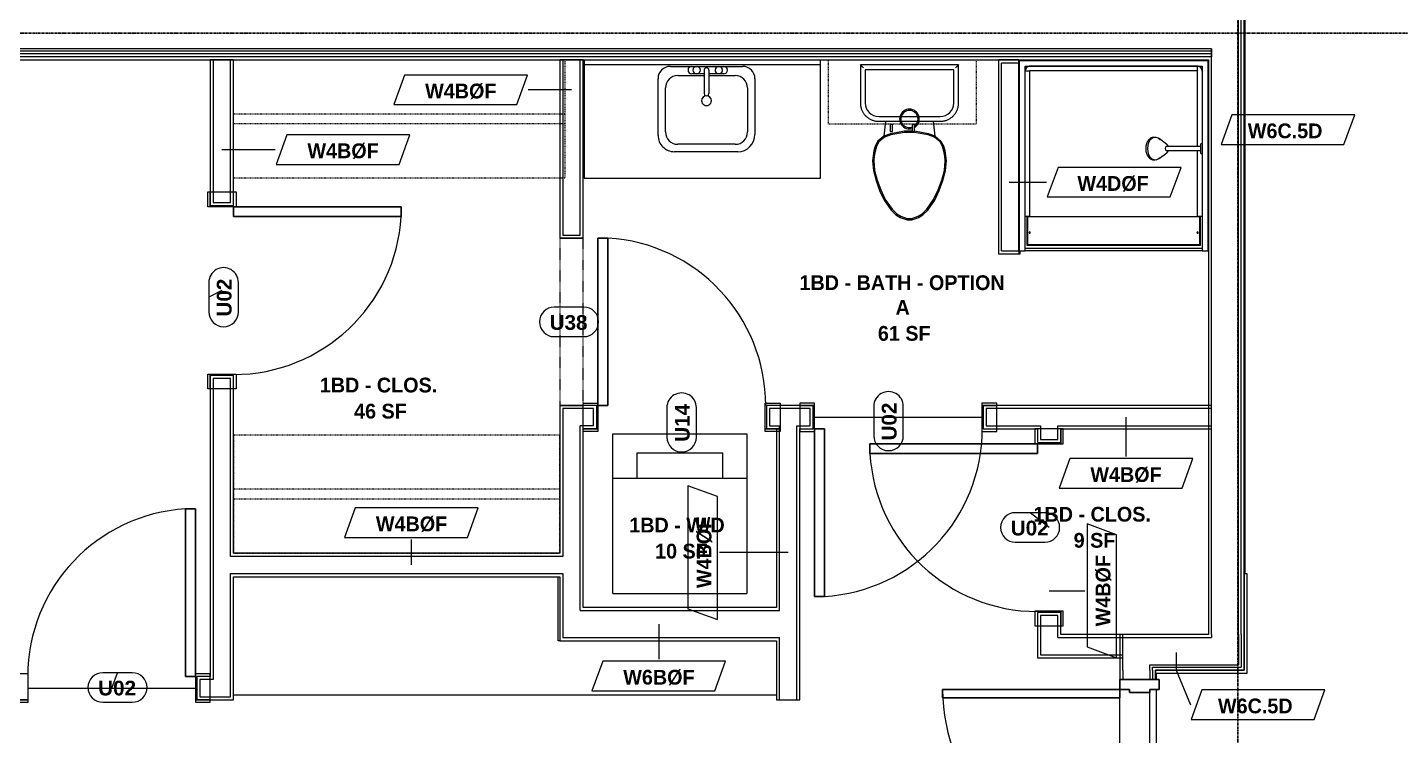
# Model space of a CAD drawing. Header units: inches. Extents: x -4058 to -1781, y 9814 to 12264.
# Drawn here: x -3727.2 to -3448.3, y 10696.6 to 10840.3 of the extents above; entities that cross this region are included whole.
import ezdxf

# ---------------------------------------------------------------- set-up
doc = ezdxf.new("R2010")
doc.units = ezdxf.units.IN
doc.header["$MEASUREMENT"] = 0
for name, pattern in [('Dash', [0.25, 0.125, -0.125]), ('Grid Line 1_2_', [0.875, 0.5, -0.125, 0.125, -0.125]), ('Overhead', [0.15625, 0.09375, -0.0625])]:
    doc.linetypes.add(name, pattern=pattern)
for name, color, linetype, lineweight in [('0-1', 7, 'Continuous', 5), ('0-3', 8, 'Continuous', 9), ('A-AREA-IDEN', 2, 'Continuous', 9), ('A-DETL-GENF-3', 92, 'Overhead', 9), ('A-DETL-MEDM', 33, 'Continuous', 30), ('A-DOOR-1', 7, 'Continuous', 9), ('A-DOOR-2', 10, 'Continuous', 30), ('A-DOOR-3', 31, 'Continuous', 9), ('A-DOOR-4', 31, 'Continuous', 30), ('A-DOOR-FRAM-2', 10, 'Continuous', 30), ('A-DOOR-IDEN', 31, 'Continuous', 9), ('A-FLOR-1', 7, 'Continuous', 9), ('A-FLOR-2', 192, 'Continuous', 9), ('A-WALL', 113, 'Continuous', 18), ('A-WALL-2', 250, 'Continuous', 18), ('A-WALL-3', 113, 'Continuous', 9), ('A-WALL-IDEN', 211, 'Continuous', 9), ('I-WALL-1', 7, 'Continuous', 9), ('P-SANR-FIXT', 6, 'Continuous', 9), ('Q-CASE', 31, 'Continuous', 9), ('Q-CASE-2', 31, 'Dash', 9), ('Q-CASE-HDLN', 31, 'Dash', 9), ('S-GRID-1', 1, 'Grid Line 1_2_', 30)]:
    doc.layers.add(name, color=color, linetype=linetype, lineweight=lineweight)
doc.styles.add('Arial_B', font='arialbd.ttf', dxfattribs={"height": 3})
doc.styles.add('Century Gothic_B', font='GOTHICB.TTF', dxfattribs={"height": 3})

# ---------------------------------------------------------------- blocks, each defined once
blk = doc.blocks.new('CTR - 1st Phase - Shell_rvt-1-UNITS PLANS - 3RD FLOOR')
at = {"layer": 'A-FLOR-1'}
for p, q in [((-3479.92, 10946.97), (-3479.92, 10729.41)), ((-3497.92, 10709.19), (-3497.92, 10707.94)), ((-3499.17, 10669.94), (-3499.17, 10705.94)), ((-3497.92, 10705.94), (-3497.92, 10669.94))]:
    blk.add_line(p, q, dxfattribs=at)
blk = doc.blocks.new('HOLLOW METAL - UNIT DOOR-2191978-UNITS PLANS - 3RD FLOOR')
at = {"layer": 'A-DOOR-1'}
blk.add_arc((18, 3.875), 36, 90, 180, dxfattribs=at)
at = {"layer": 'A-DOOR-2'}
for p, q in [((18, 39.875), (16.25, 39.875)), ((16.25, 39.875), (16.25, 3.875)), ((18, 3.875), (18, 39.875)), ((16.25, 3.875), (18, 3.875))]:
    blk.add_line(p, q, dxfattribs=at)
at = {"layer": 'A-DOOR-FRAM-2'}
for p, q in [((-18, 3.875), (-20, 3.875)), ((-20, 3.875), (-20, -4.125)), ((-18, 1.9375), (-18, 3.875)), ((18, 3.875), (18, 1.9375)), ((20, 3.875), (18, 3.875)), ((20, -4.125), (20, 3.875)), ((-17.375, 1.9375), (-18, 1.9375)), ((-17.375, -2.1875), (-17.375, 1.9375)), ((18, 1.9375), (17.375, 1.9375)), ((17.375, 1.9375), (17.375, -2.1875)), ((-18, -4.125), (-18, -2.1875)), ((-18, -2.1875), (-17.375, -2.1875)), ((17.375, -2.1875), (18, -2.1875)), ((18, -2.1875), (18, -4.125)), ((-20, -4.125), (-18, -4.125)), ((18, -4.125), (20, -4.125))]:
    blk.add_line(p, q, dxfattribs=at)
blk = doc.blocks.new('CTR - 1st Phase - Common Walls_rvt-1-UNITS PLANS - 3RD FLOOR')
at = {"layer": 'A-WALL-2'}
for p, q in [((-3481.17, 10717.06), (-3481.17, 10959.31)), ((-3480.67, 10717.06), (-3480.67, 10959.31)), ((-3487.3, 10836), (-3852.47, 10836)), ((-3487.3, 10835.5), (-3852.47, 10835.5)), ((-3486.67, 10836), (-3487.3, 10836)), ((-3486.67, 10835.5), (-3487.3, 10835.5)), ((-3486.67, 10836), (-3486.67, 10835.5)), ((-3486.67, 10835.5), (-3486.67, 10836)), ((-3486.67, 10835.5), (-3486.67, 10835)), ((-3486.67, 10835), (-3486.67, 10835.5)), ((-3487.3, 10835), (-3852.47, 10835)), ((-3487.3, 10834.38), (-3852.47, 10834.38)), ((-3486.67, 10835), (-3487.3, 10835)), ((-3486.67, 10834.38), (-3487.3, 10834.38)), ((-3486.67, 10835), (-3486.67, 10834.38)), ((-3486.67, 10834.38), (-3486.67, 10835)), ((-3486.67, 10717.06), (-3486.67, 10834.38)), ((-3504.67, 10716.44), (-3486.67, 10716.44)), ((-3504.67, 10710.94), (-3504.67, 10716.44)), ((-3486.67, 10717.06), (-3486.67, 10716.44)), ((-3481.17, 10717.06), (-3481.17, 10716.44)), ((-3481.17, 10716.44), (-3481.17, 10710.94)), ((-3480.67, 10717.06), (-3480.67, 10710.94)), ((-3504.67, 10709.81), (-3504.67, 10710.94)), ((-3504.67, 10709.81), (-3504.67, 10707.94)), ((-3499.17, 10710.94), (-3481.17, 10710.94)), ((-3499.17, 10710.44), (-3499.17, 10710.94)), ((-3499.17, 10709.81), (-3499.17, 10710.44)), ((-3499.17, 10709.81), (-3499.17, 10707.94)), ((-3498.67, 10710.44), (-3480.67, 10710.44)), ((-3498.67, 10709.81), (-3498.67, 10710.44)), ((-3498.67, 10709.81), (-3498.67, 10707.94)), ((-3480.67, 10710.94), (-3480.67, 10710.44))]:
    blk.add_line(p, q, dxfattribs=at)
at = {"layer": 'I-WALL-1'}
for p, q in [((-3480.05, 10717.06), (-3480.05, 10959.31)), ((-3852.47, 10833.75), (-3525.8, 10833.75)), ((-3487.3, 10795), (-3487.3, 10717.06)), ((-3479.42, 10729.41), (-3480.05, 10729.41)), ((-3480.05, 10729.41), (-3480.05, 10709.81)), ((-3479.42, 10709.81), (-3479.42, 10729.41)), ((-3487.3, 10717.06), (-3505.3, 10717.06)), ((-3505.3, 10717.06), (-3505.3, 10716.44)), ((-3505.3, 10716.44), (-3505.3, 10709.81)), ((-3480.05, 10710.44), (-3480.05, 10717.06)), ((-3505.3, 10709.81), (-3505.3, 10707.94)), ((-3498.05, 10709.81), (-3480.05, 10709.81)), ((-3498.05, 10707.94), (-3498.05, 10709.81)), ((-3480.05, 10709.81), (-3498.05, 10709.81)), ((-3498.05, 10709.81), (-3498.05, 10709.19)), ((-3480.05, 10709.81), (-3480.05, 10710.44)), ((-3479.42, 10709.19), (-3479.42, 10709.81)), ((-3498.05, 10709.19), (-3479.42, 10709.19))]:
    blk.add_line(p, q, dxfattribs=at)
at = {"layer": '0-3', "rotation": 89.99999999998808}
blk.add_blockref('HOLLOW METAL - UNIT DOOR-2191978-UNITS PLANS - 3RD FLOOR', (-3501.42, 10687.94), dxfattribs=at)
blk = doc.blocks.new('CTR - 1st Phase - Structure_rvt-1-UNITS PLANS - 3RD FLOOR')
at = {"layer": 'S-GRID-1'}
for p, q in [((-3481.32, 9814.03), (-3481.32, 12247.5)), ((-1781.27, 10839.19), (-4041.78, 10839.19))]:
    blk.add_line(p, q, dxfattribs=at)
blk = doc.blocks.new('SWING - SINGLE - FLUSH - SWING - FLUSH - 2-10 x 6-8 - PRIVACY-4346067-UNITS PLANS - 3RD FLOOR')
at = {"layer": 'A-DOOR-3'}
for p, q in [((-17, 2.87), (-20, 2.87)), ((-20, 2.87), (-20, -2.38)), ((-17, -2.38), (-17, 2.87)), ((20, 2.87), (17, 2.87)), ((17, 2.87), (17, -2.38)), ((20, -2.38), (20, 2.87)), ((-20, -2.38), (-17, -2.38)), ((-17, -2.38), (-20, -2.38)), ((-20, -2.38), (-20, -2.88)), ((-17, -2.88), (-17, -2.38)), ((17, -2.38), (20, -2.38)), ((20, -2.38), (17, -2.38)), ((17, -2.38), (17, -2.88)), ((20, -2.88), (20, -2.38)), ((-20, -2.88), (-17, -2.88)), ((17, -2.88), (20, -2.88))]:
    blk.add_line(p, q, dxfattribs=at)
blk.add_arc((17, 2.37), 34.07, 93.3657, 180, dxfattribs=at)
at = {"layer": 'A-DOOR-4'}
for p, q in [((15, 2.37), (15, 36.38)), ((17, 36.38), (15, 36.38)), ((17, 2.37), (17, 36.38)), ((17, 2.37), (15, 2.37))]:
    blk.add_line(p, q, dxfattribs=at)
blk = doc.blocks.new('OD_CW_Closet - OD_CW_Closet-3838442-UNITS PLANS - 3RD FLOOR')
at = {"layer": 'Q-CASE-HDLN'}
for p, q in [((0.74, -24), (0.74, 0)), ((0.74, 0), (67.99, 0)), ((67.99, 0), (67.99, -24)), ((0.74, -11), (67.99, -11)), ((0.74, -13), (67.99, -13)), ((67.99, -24), (0.74, -24))]:
    blk.add_line(p, q, dxfattribs=at)
blk = doc.blocks.new('SWING - SINGLE - FLUSH - SWING - FLUSH - 2-10 x 6-8 - PRIVACY-4346070-UNITS PLANS - 3RD FLOOR')
at = {"layer": 'A-DOOR-3'}
for p, q in [((-20, 2.37), (-20, 2.87)), ((-20, 2.87), (-17, 2.87)), ((-17, 2.87), (-17, 2.37)), ((17, 2.37), (17, 2.87)), ((17, 2.87), (20, 2.87)), ((20, 2.87), (20, 2.37)), ((-20, 2.37), (-17, 2.37)), ((-20, -2.88), (-20, 2.37)), ((-17, 2.37), (-20, 2.37)), ((-17, 2.37), (-17, -2.88)), ((17, 2.37), (20, 2.37)), ((17, -2.88), (17, 2.37)), ((20, 2.37), (17, 2.37)), ((20, 2.37), (20, -2.88)), ((-17, -2.88), (-20, -2.88)), ((20, -2.88), (17, -2.88))]:
    blk.add_line(p, q, dxfattribs=at)
blk.add_arc((17, -2.38), 34.07, 180, 266.6343, dxfattribs=at)
at = {"layer": 'A-DOOR-4'}
for p, q in [((15, -2.38), (15, -36.38)), ((17, -2.38), (15, -2.38)), ((17, -2.38), (17, -36.38)), ((17, -36.38), (15, -36.38))]:
    blk.add_line(p, q, dxfattribs=at)
blk = doc.blocks.new('Stacked Washer and Dryer - 26_x25_ - Private-3627842-UNITS PLANS - 3RD FLOOR')
at = {"layer": 'P-SANR-FIXT'}
for p, q in [((0, 13.625), (32.4375, 13.625)), ((0, 13.625), (0, -13.625)), ((23.34375, -13.625), (23.34375, 13.625)), ((32.4375, 13.625), (32.4375, -13.625)), ((28.53125, 8.75), (23.34375, 8.75)), ((28.53125, -8.75), (28.53125, 8.75)), ((23.34375, -8.75), (28.53125, -8.75)), ((32.4375, -13.625), (0, -13.625))]:
    blk.add_line(p, q, dxfattribs=at)
blk = doc.blocks.new('SWING - SINGLE - FLUSH - SWING - FLUSH - 2-10 x 6-8 - PRIVACY-4346066-UNITS PLANS - 3RD FLOOR')
at = {"layer": 'A-DOOR-3'}
for p, q in [((-17, 2.87), (-20, 2.87)), ((-20, 2.87), (-20, -2.38)), ((-17, -2.38), (-17, 2.87)), ((20, 2.87), (17, 2.87)), ((17, 2.87), (17, -2.38)), ((20, -2.38), (20, 2.87)), ((-20, -2.38), (-17, -2.38)), ((-17, -2.38), (-20, -2.38)), ((-20, -2.38), (-20, -2.88)), ((-17, -2.88), (-17, -2.38)), ((17, -2.38), (20, -2.38)), ((20, -2.38), (17, -2.38)), ((17, -2.38), (17, -2.88)), ((20, -2.88), (20, -2.38)), ((-20, -2.88), (-17, -2.88)), ((17, -2.88), (20, -2.88))]:
    blk.add_line(p, q, dxfattribs=at)
blk.add_arc((17, 2.37), 34.07, 93.3657, 180, dxfattribs=at)
at = {"layer": 'A-DOOR-4'}
for p, q in [((15, 2.37), (15, 36.38)), ((17, 36.38), (15, 36.38)), ((17, 2.37), (17, 36.38)), ((17, 2.37), (15, 2.37))]:
    blk.add_line(p, q, dxfattribs=at)
blk = doc.blocks.new('Door-Opening - CLEAR OPENING - 34_ x 80_-3928388-UNITS PLANS - 3RD FLOOR')
at = {"layer": 'A-DETL-GENF-3'}
for p, q in [((16.68, 2.37), (-17.32, 2.37)), ((-17.32, -2.38), (16.68, -2.38))]:
    blk.add_line(p, q, dxfattribs=at)
at = {"layer": 'A-DETL-MEDM'}
for p, q in [((-17.32, 2.37), (-17.32, -2.38)), ((16.68, -2.38), (16.68, 2.37))]:
    blk.add_line(p, q, dxfattribs=at)
blk = doc.blocks.new('M_Sink Vanity-Square - 500 x 440mm-1372835-UNITS PLANS - 3RD FLOOR')
at = {"layer": 'P-SANR-FIXT'}
for p, q in [((-5.72, 10.23), (7.14, 10.23)), ((-5.22, 8.73), (6.46, 8.73)), ((-9.22, -4.59), (-9.22, 6.73)), ((-7.72, -2.72), (-7.72, 6.23)), ((8.96, 6.23), (8.96, -2.72)), ((10.46, 6.91), (10.46, -4.59)), ((0.12, -6.33), (0.12, -1.59)), ((1.12, -6.33), (1.12, -1.59)), ((0.12, -5.22), (-5.22, -5.22)), ((6.46, -5.22), (1.12, -5.22)), ((7.96, -7.09), (-6.72, -7.09)), ((-2.88, -5.59), (0.12, -5.59)), ((3.62, -7.09), (-2.88, -7.09)), ((1.12, -5.59), (3.62, -5.59))]:
    blk.add_line(p, q, dxfattribs=at)
for centre, radius, start, end in [((-5.72, 6.73), 3.5, 90, 180), ((-5.22, 6.23), 2.5, 90, 180), ((6.46, 6.23), 2.5, 360, 90), ((7.14, 6.91), 3.32, 360, 90), ((0.62, -0.13), 1, 360, 180), ((-5.22, -2.72), 2.5, 180, 270), ((0.62, -0.13), 1, 180, 0), ((0.62, -1.59), 0.5, 360, 180), ((6.46, -2.72), 2.5, 270, 360), ((-6.72, -4.59), 2.5, 180, 270), ((7.96, -4.59), 2.5, 270, 0), ((-2.88, -6.34), 0.75, 90, 270), ((-1.88, -6.34), 0.75, 360, 180), ((-1.88, -6.34), 0.75, 180, 0), ((0.62, -6.33), 0.5, 180, 0), ((2.62, -6.34), 0.75, 0, 180), ((2.62, -6.34), 0.75, 180, 0), ((3.62, -6.34), 0.75, 270, 90)]:
    blk.add_arc(centre, radius, start, end, dxfattribs=at)
blk = doc.blocks.new('Toilet-Domestic-3D - Toilet-Domestic-3D-1352612-UNITS PLANS - 3RD FLOOR')
at = {"layer": 'P-SANR-FIXT'}
for p, q in [((-9.98, 19.48), (-9.98, 11.75)), ((9.98, 19.48), (-9.98, 19.48)), ((-9.86, 19.36), (-9.98, 19.48)), ((9, 18.5), (-9, 18.5)), ((-9, 18.5), (-9, 11.75)), ((-9, 18.5), (-9, 11.75)), ((9, 18.5), (-9, 18.5)), ((9, 11.75), (9, 18.5)), ((9, 11.75), (9, 18.5)), ((9.98, 19.48), (9.86, 19.36)), ((9.98, 11.75), (9.98, 19.48)), ((-6.25, 9), (6.25, 9)), ((-6.25, 9), (6.25, 9)), ((-6.25, 8.02), (6.25, 8.02)), ((-4.86, 8.02), (-5.21, 5)), ((-1, 6), (-3.84, 5.5)), ((-0.98, 5.75), (-3.77, 5.26)), ((-1, 6), (-0.98, 5.75)), ((0.56, 6), (-1, 6)), ((0.98, 5.75), (-0.98, 5.75)), ((1, 5.98), (0.98, 5.75)), ((3.77, 5.26), (0.98, 5.75)), ((3.84, 5.5), (1.05, 5.99)), ((5.21, 5), (4.86, 8.02)), ((-6.97, 3), (-7.24, 2)), ((-6.73, 2.9), (-6.99, 1.95)), ((-6.4, 4), (-6.97, 3)), ((-6.97, 3), (-6.73, 2.9)), ((-6.21, 3.84), (-6.73, 2.9)), ((-5.21, 5), (-6.4, 4)), ((-6.21, 3.84), (-6.4, 4)), ((-5.08, 4.78), (-6.21, 3.84)), ((-3.84, 5.5), (-5.21, 5)), ((-5.21, 5), (-5.08, 4.78)), ((-3.77, 5.26), (-5.08, 4.78)), ((-3.84, 5.5), (-3.77, 5.26)), ((3.84, 5.5), (3.77, 5.26)), ((5.08, 4.78), (3.77, 5.26)), ((5.21, 5), (3.84, 5.5)), ((5.21, 5), (5.08, 4.78)), ((6.21, 3.84), (5.08, 4.78)), ((6.4, 4), (5.21, 5)), ((6.4, 4), (6.21, 3.84)), ((6.73, 2.9), (6.21, 3.84)), ((6.97, 3), (6.4, 4)), ((6.97, 3), (6.73, 2.9)), ((6.99, 1.95), (6.73, 2.9)), ((7.24, 2), (6.97, 3)), ((-7.41, 1), (-7.5, 0)), ((-7.24, 2), (-7.41, 1)), ((-7.41, 1), (-7.16, 0.96)), ((-7.16, 0.96), (-7.25, 0)), ((-7.24, 2), (-6.99, 1.95)), ((-6.99, 1.95), (-7.16, 0.96)), ((7.24, 2), (6.99, 1.95)), ((7.16, 0.96), (6.99, 1.95)), ((7.41, 1), (7.16, 0.96)), ((7.25, 0), (7.16, 0.96)), ((7.41, 1), (7.24, 2)), ((7.5, 0), (7.25, 0)), ((7.5, 0), (7.41, 1)), ((-7.5, 0), (-7.25, 0)), ((-7.5, 0), (-7.33, -1.99)), ((-7.33, -1.99), (-7.08, -1.95)), ((-7.33, -1.99), (-6.79, -4)), ((-7.25, 0), (-7.08, -1.95)), ((-7.08, -1.95), (-6.55, -3.92)), ((6.55, -3.92), (7.08, -1.95)), ((6.79, -4), (7.33, -1.99)), ((7.08, -1.95), (7.25, 0)), ((7.33, -1.99), (7.08, -1.95)), ((7.33, -1.99), (7.5, 0)), ((-6.79, -4), (-6.55, -3.92)), ((-6.79, -4), (-6.06, -6)), ((-6.55, -3.92), (-5.83, -5.9)), ((5.83, -5.9), (6.55, -3.92)), ((6.06, -6), (6.79, -4)), ((6.79, -4), (6.55, -3.92)), ((-6.06, -6), (-5.83, -5.9)), ((-6.06, -6), (-5.13, -8)), ((-5.83, -5.9), (-4.91, -7.88)), ((-5.13, -8), (-4.91, -7.88)), ((-5.13, -8), (-3.74, -10)), ((-4.91, -7.88), (-3.55, -9.84)), ((3.55, -9.84), (4.91, -7.88)), ((3.74, -10), (5.13, -8)), ((4.91, -7.88), (5.83, -5.9)), ((5.13, -8), (4.91, -7.88)), ((5.13, -8), (6.06, -6)), ((6.06, -6), (5.83, -5.9)), ((-3.74, -10), (-3.55, -9.84)), ((-3.74, -10), (-2.74, -11)), ((-3.55, -9.84), (-2.59, -10.8)), ((-2.74, -11), (-2.59, -10.8)), ((-2.74, -11), (-1.87, -11.5)), ((-2.59, -10.8), (-1.77, -11.27)), ((1.77, -11.27), (2.59, -10.8)), ((1.87, -11.5), (2.74, -11)), ((2.59, -10.8), (3.55, -9.84)), ((2.74, -11), (2.59, -10.8)), ((2.74, -11), (3.74, -10)), ((3.74, -10), (3.55, -9.84)), ((-1.87, -11.5), (-1.77, -11.27)), ((-1.87, -11.5), (-0.5, -12)), ((-1.77, -11.27), (-0.46, -11.75)), ((-0.5, -12), (-0.46, -11.75)), ((-0.5, -12), (0.5, -12)), ((-0.46, -11.75), (0.46, -11.75)), ((0.46, -11.75), (1.77, -11.27)), ((0.5, -12), (0.46, -11.75)), ((0.5, -12), (1.87, -11.5)), ((1.87, -11.5), (1.77, -11.27))]:
    blk.add_line(p, q, dxfattribs=at)
at = {"layer": 'P-SANR-FIXT', "flags": 128}
for points in [[(-9.98, 11.75), (-9.97, 11.6), (-9.97, 11.45), (-9.95, 11.3), (-9.93, 11.16), (-9.9, 11.01), (-9.87, 10.86), (-9.83, 10.72), (-9.79, 10.58), (-9.74, 10.44), (-9.68, 10.3), (-9.62, 10.16), (-9.56, 10.03), (-9.48, 9.9), (-9.41, 9.77), (-9.33, 9.65), (-9.24, 9.52), (-9.15, 9.41), (-9.05, 9.29), (-8.95, 9.18), (-8.85, 9.08), (-8.74, 8.97), (-8.62, 8.88), (-8.51, 8.78), (-8.39, 8.7), (-8.26, 8.61), (-8.14, 8.54), (-8.01, 8.46), (-7.87, 8.4), (-7.74, 8.33), (-7.6, 8.28), (-7.46, 8.22), (-7.32, 8.18), (-7.17, 8.14), (-7.03, 8.11), (-6.88, 8.08), (-6.74, 8.05), (-6.59, 8.04), (-6.44, 8.03), (-6.29, 8.02), (-6.25, 8.02)], [(6.25, 8.02), (6.4, 8.03), (6.55, 8.03), (6.7, 8.05), (6.84, 8.07), (6.99, 8.1), (7.14, 8.13), (7.28, 8.17), (7.42, 8.21), (7.56, 8.26), (7.7, 8.32), (7.84, 8.38), (7.97, 8.44), (8.1, 8.52), (8.23, 8.59), (8.35, 8.67), (8.48, 8.76), (8.59, 8.85), (8.71, 8.95), (8.82, 9.05), (8.92, 9.15), (9.03, 9.26), (9.12, 9.38), (9.22, 9.49), (9.3, 9.61), (9.39, 9.74), (9.46, 9.86), (9.54, 9.99), (9.6, 10.13), (9.67, 10.26), (9.72, 10.4), (9.78, 10.54), (9.82, 10.68), (9.86, 10.83), (9.89, 10.97), (9.92, 11.12), (9.95, 11.26), (9.96, 11.41), (9.97, 11.56), (9.98, 11.71), (9.98, 11.75)]]:
    blk.add_lwpolyline(points, dxfattribs=at)
at = {"layer": 'P-SANR-FIXT'}
for centre, radius, start, end in [((-6.25, 11.75), 2.75, 180, 270), ((-6.25, 11.75), 2.75, 180, 270), ((6.25, 11.75), 2.75, 270, 360), ((6.25, 11.75), 2.75, 270, 360), ((0, 8.48), 2, 360, 286.863), ((0, 8.48), 1.75, 360, 289.017), ((0, 8.48), 2, 302.0714, 360), ((0, 8.48), 1.75, 308.7554, 360)]:
    blk.add_arc(centre, radius, start, end, dxfattribs=at)
for points in [[(-9.98, 19.48), (-9.98, 19.48), (-9.98, 19.48), (-9.98, 19.48)], [(9.98, 19.48), (9.98, 19.48), (9.98, 19.48), (9.98, 19.48)]]:
    blk.add_open_spline(points, degree=3, dxfattribs=at)
for points, knots in [([(-9.37, 18.87), (-9.41, 18.91), (-9.47, 18.97), (-9.55, 19.05), (-9.6, 19.1), (-9.66, 19.16), (-9.71, 19.21), (-9.75, 19.25), (-9.78, 19.28), (-9.8, 19.3), (-9.82, 19.32), (-9.85, 19.35), (-9.86, 19.36), (-9.86, 19.36)], [0, 0, 0, 0, 0.166667, 0.25, 0.333333, 0.416667, 0.5, 0.583333, 0.666667, 0.708333, 0.75, 0.833333, 1, 1, 1, 1]), ([(9.86, 19.36), (9.86, 19.36), (9.85, 19.35), (9.82, 19.32), (9.8, 19.3), (9.78, 19.28), (9.75, 19.25), (9.71, 19.21), (9.66, 19.16), (9.6, 19.1), (9.55, 19.05), (9.47, 18.97), (9.41, 18.91), (9.37, 18.87)], [-1, -1, -1, -1, -0.833333, -0.75, -0.708333, -0.666667, -0.583333, -0.5, -0.416667, -0.333333, -0.25, -0.166667, 0, 0, 0, 0])]:
    blk.add_open_spline(points, degree=3, knots=knots, dxfattribs=at)
blk = doc.blocks.new('Bath Vanity - Bath Vanity 48_-3150017-UNITS PLANS - 3RD FLOOR')
at = {"layer": 'Q-CASE'}
for p, q in [((24.74, 24), (-23.26, 24)), ((-23.26, 24), (-23.26, 1)), ((24.74, 1), (24.74, 24))]:
    blk.add_line(p, q, dxfattribs=at)
blk = doc.blocks.new('BATHROOM MIRROR - BATHROOM MIRROR 48_-3123886-UNITS PLANS - 3RD FLOOR')
at = {"layer": 'Q-CASE'}
for p, q in [((-23.26, -23), (24.74, -23)), ((-23.26, -23), (-23.26, -24)), ((24.74, -24), (-23.26, -24)), ((24.74, -24), (24.74, -23))]:
    blk.add_line(p, q, dxfattribs=at)
blk = doc.blocks.new('300 Series Wall Hung Cabinet_326 - 30_-2909953-UNITS PLANS - 3RD FLOOR')
at = {"layer": 'Q-CASE'}
for p, q in [((-2.01, 14.69), (-2.5, 14.69)), ((-2.5, 14.69), (-2.5, 13.19)), ((-2.01, 13.19), (-2.01, 14.69)), ((2.49, 14.69), (2, 14.69)), ((2, 14.69), (2, 13.19)), ((2.49, 13.19), (2.49, 14.69)), ((-2.01, 13.19), (-2.5, 13.19)), ((2.49, 13.19), (2, 13.19))]:
    blk.add_line(p, q, dxfattribs=at)
at = {"layer": 'Q-CASE-2'}
for p, q in [((-15, 0.19), (-15, 13.19)), ((-15, 13.19), (15, 13.19)), ((15, 13.19), (15, 0.19)), ((15, 0.19), (-15, 0.19))]:
    blk.add_line(p, q, dxfattribs=at)
blk = doc.blocks.new('SWING - SINGLE - FLUSH - SWING - FLUSH - 2-10 x 6-8 - PASSAGE-4346082-UNITS PLANS - 3RD FLOOR')
at = {"layer": 'A-DOOR-3'}
for p, q in [((-20, 2.37), (-20, 2.87)), ((-20, 2.87), (-17, 2.87)), ((-17, 2.87), (-17, 2.37)), ((17, 2.37), (17, 2.87)), ((17, 2.87), (20, 2.87)), ((20, 2.87), (20, 2.37)), ((-20, 2.37), (-17, 2.37)), ((-20, -2.88), (-20, 2.37)), ((-17, 2.37), (-20, 2.37)), ((-17, 2.37), (-17, -2.88)), ((17, 2.37), (20, 2.37)), ((17, -2.88), (17, 2.37)), ((20, 2.37), (17, 2.37)), ((20, 2.37), (20, -2.38)), ((-17, -2.88), (-20, -2.88)), ((20, -2.88), (17, -2.88))]:
    blk.add_line(p, q, dxfattribs=at)
blk.add_arc((17, -2.38), 34.07, 180, 266.6343, dxfattribs=at)
at = {"layer": 'A-DOOR-4'}
for p, q in [((15, -2.38), (15, -36.38)), ((17, -2.38), (15, -2.38)), ((17, -2.38), (17, -36.38)), ((17, -36.38), (15, -36.38))]:
    blk.add_line(p, q, dxfattribs=at)
blk = doc.blocks.new('OD_CW_Closet - OD_CW_Closet-3890306-UNITS PLANS - 3RD FLOOR')
at = {"layer": 'Q-CASE-HDLN'}
for p, q in [((66.99, 24), (0.74, 24)), ((0.74, 24), (0.74, 0)), ((66.99, 0), (66.99, 24)), ((0.74, 13), (66.99, 13)), ((0.74, 11), (66.99, 11)), ((0.74, 0), (66.99, 0))]:
    blk.add_line(p, q, dxfattribs=at)
blk = doc.blocks.new('Casework 16 - Casework 1-4240736-UNITS PLANS - 3RD FLOOR')
at = {"layer": 'Q-CASE'}
for p, q in [((-3619.4, 10715.81), (-3619.4, 10728.81)), ((-3619.05, 10715.81), (-3619.4, 10715.81)), ((-3685.3, 10704.81), (-3575.05, 10704.81))]:
    blk.add_line(p, q, dxfattribs=at)
blk = doc.blocks.new('The Shower - The Shower-V31-UNITS PLANS - 3RD FLOOR')
at = {"layer": 'P-SANR-FIXT'}
for p, q in [((0, -0.5), (38.5, -0.5)), ((0, -39.25), (0, -0.5)), ((0.12, -39.25), (0.12, -0.63)), ((0.12, -0.63), (38.38, -0.63)), ((1.25, -39.25), (1.25, -1.75)), ((1.25, -1.75), (37.25, -1.75)), ((1.3, -2.43), (1.28, -2.51)), ((1.42, -2.2), (1.4, -2.23)), ((1.58, -2.01), (1.51, -2.08)), ((1.73, -1.9), (1.7, -1.92)), ((2.01, -1.78), (1.93, -1.8)), ((2.2, -32.27), (2.2, -2.75)), ((36.25, -1.77), (2.25, -1.77)), ((36.25, -2.7), (2.25, -2.7)), ((36.25, -1.77), (36.25, -1.75)), ((36.3, -18.11), (36.3, -2.75)), ((36.57, -1.8), (36.49, -1.78)), ((36.8, -1.92), (36.77, -1.9)), ((36.99, -2.08), (36.92, -2.01)), ((37.1, -2.23), (37.08, -2.2)), ((37.22, -2.51), (37.2, -2.43)), ((37.25, -1.75), (37.25, -17.52)), ((38.38, -0.63), (38.38, -39.25)), ((38.5, -0.5), (38.5, -39.25)), ((36.3, -32.27), (36.3, -18.89)), ((37.25, -19.48), (37.25, -39.25)), ((1.62, -32.27), (1.62, -38.13)), ((36.75, -32.38), (1.75, -32.38)), ((1.75, -32.38), (1.75, -38)), ((2.2, -32.27), (36.3, -32.27)), ((36.75, -38), (36.75, -32.38)), ((36.88, -38.13), (36.88, -32.27)), ((1.25, -38.75), (37.25, -38.75)), ((1.25, -39.25), (1.25, -38.75)), ((1.62, -38.13), (36.88, -38.13)), ((1.75, -38), (36.75, -38)), ((37.25, -38.75), (37.25, -39.25)), ((0.12, -39.25), (0, -39.25)), ((0.12, -39.25), (1.25, -39.25)), ((37.25, -39.25), (1.25, -39.25)), ((37.25, -39.25), (38.38, -39.25)), ((38.5, -39.25), (38.38, -39.25))]:
    blk.add_line(p, q, dxfattribs=at)
for centre, radius, start, end in [((2.25, -2.75), 1, 90, 180), ((36.25, -2.75), 1, 0, 90), ((2.2, -35.56), 0.125, 0, 180), ((2.2, -35.56), 0.125, 180, 0), ((36.3, -35.56), 0.125, 0, 180), ((36.3, -35.56), 0.125, 180, 0)]:
    blk.add_arc(centre, radius, start, end, dxfattribs=at)
for centre, major_axis, start_param, end_param in [((2.2, -32.28), (0.95, 0), 1.570796, 3.141593), ((36.3, -32.28), (-0.95, 0), 3.141593, 4.712389)]:
    blk.add_ellipse(centre, major_axis=major_axis, ratio=0.019505, start_param=start_param, end_param=end_param, dxfattribs=at)
for points, knots in [([(2.25, -1.77), (2.19, -1.77), (2.06, -1.78), (1.8, -1.86), (1.53, -2.04), (1.34, -2.32), (1.26, -2.57), (1.25, -2.7), (1.25, -2.77)], [-0.001856, -0.001856, -0.001856, -0.001856, 0.123376, 0.248608, 0.499072, 0.749536, 0.874768, 1, 1, 1, 1]), ([(1.38, -2.25), (1.41, -2.21), (1.47, -2.12), (1.55, -2.04), (1.59, -2)], [-0.666048, -0.666048, -0.666048, -0.666048, -0.5714286, -0.4597287, -0.4597287, -0.4597287, -0.4597287]), ([(1.75, -1.88), (1.77, -1.87), (1.86, -1.82), (2.03, -1.77), (2.17, -1.75), (2.25, -1.75)], [-0.332096, -0.332096, -0.332096, -0.332096, -0.2857143, -0.1428571, 0, 0, 0, 0]), ([(2.25, -2.7), (2.24, -2.7), (2.24, -2.7), (2.23, -2.7), (2.22, -2.71), (2.22, -2.71), (2.21, -2.72), (2.21, -2.73), (2.2, -2.74), (2.2, -2.74), (2.2, -2.75), (2.2, -2.75)], [-1, -1, -1, -1, -0.833333, -0.75, -0.666667, -0.583333, -0.416667, -0.333333, -0.208333, -0.083333, 0, 0, 0, 0]), ([(36.25, -1.75), (36.31, -1.75), (36.42, -1.76), (36.59, -1.8), (36.7, -1.85), (36.75, -1.88)], [-1, -1, -1, -1, -0.8928571, -0.7857143, -0.6665409, -0.6665409, -0.6665409, -0.6665409]), ([(37.25, -2.77), (37.25, -2.7), (37.24, -2.57), (37.16, -2.32), (36.98, -2.04), (36.7, -1.86), (36.45, -1.78), (36.32, -1.77), (36.25, -1.77)], [-0.001856, -0.001856, -0.001856, -0.001856, 0.123376, 0.248608, 0.499072, 0.749536, 0.874768, 1, 1, 1, 1]), ([(36.3, -2.75), (36.3, -2.74), (36.3, -2.74), (36.3, -2.73), (36.29, -2.72), (36.29, -2.72), (36.28, -2.71), (36.27, -2.71), (36.26, -2.7), (36.26, -2.7), (36.25, -2.7), (36.25, -2.7)], [-1, -1, -1, -1, -0.833333, -0.75, -0.666667, -0.583333, -0.416667, -0.333333, -0.208333, -0.083333, 0, 0, 0, 0]), ([(36.75, -1.88), (36.79, -1.91), (36.89, -1.97), (36.97, -2.05), (37.01, -2.11)], [-0.666048, -0.666048, -0.666048, -0.666048, -0.5714286, -0.4462442, -0.4462442, -0.4462442, -0.4462442]), ([(37.12, -2.25), (37.13, -2.27), (37.16, -2.33), (37.18, -2.38), (37.19, -2.42)], [-0.332096, -0.332096, -0.332096, -0.332096, -0.2857143, -0.2167295, -0.2167295, -0.2167295, -0.2167295])]:
    blk.add_open_spline(points, degree=3, knots=knots, dxfattribs=at)
for points in [[(1.25, -2.75), (1.25, -2.74), (1.25, -2.72), (1.25, -2.71)], [(2.2, -2.75), (2.12, -2.75), (1.95, -2.75), (1.72, -2.75), (1.52, -2.76), (1.37, -2.76), (1.27, -2.76), (1.25, -2.77), (1.25, -2.77)], [(1.35, -2.32), (1.36, -2.3), (1.37, -2.27), (1.38, -2.25)], [(1.63, -1.97), (1.67, -1.94), (1.71, -1.91), (1.75, -1.88)], [(36.25, -2.7), (36.25, -2.62), (36.25, -2.45), (36.25, -2.22), (36.25, -2.03), (36.25, -1.88), (36.25, -1.82), (36.25, -1.8)], [(37.05, -2.15), (37.07, -2.18), (37.09, -2.21), (37.12, -2.25)], [(37.25, -2.67), (37.25, -2.7), (37.25, -2.72), (37.25, -2.75)]]:
    blk.add_open_spline(points, degree=3, dxfattribs=at)
blk = doc.blocks.new('Shower Head - Shower Head-3260035-UNITS PLANS - 3RD FLOOR')
at = {"layer": 'P-SANR-FIXT'}
for p, q in [((-2.28, 9.81), (-2.28, 9.54)), ((-2.02, 8.78), (-0.84, 7.19)), ((0.84, 7.19), (2.02, 8.78)), ((2.28, 9.54), (2.28, 9.81)), ((-0.39, 7.27), (-0.39, 6.01)), ((0.39, 6.01), (0.39, 7.27)), ((-0.98, 0.26), (-0.98, 0)), ((-0.98, 0.26), (0.98, 0.26)), ((-0.39, 1), (-0.39, 0.26)), ((0.39, 0.26), (0.39, 1)), ((0.98, 0), (0.98, 0.26)), ((0.98, 0), (-0.98, 0))]:
    blk.add_line(p, q, dxfattribs=at)
at = {"layer": 'P-SANR-FIXT', "flags": 128}
for points in [[(0, 11.49), (-0.09, 11.49), (-0.18, 11.48), (-0.27, 11.48), (-0.35, 11.47), (-0.44, 11.46), (-0.53, 11.44), (-0.62, 11.43), (-0.7, 11.41), (-0.79, 11.39), (-0.87, 11.36), (-0.95, 11.34), (-1.03, 11.31), (-1.11, 11.28), (-1.19, 11.25), (-1.26, 11.21), (-1.34, 11.17), (-1.41, 11.13), (-1.48, 11.09), (-1.55, 11.05), (-1.61, 11), (-1.68, 10.95), (-1.74, 10.9), (-1.8, 10.85), (-1.85, 10.8), (-1.9, 10.74), (-1.95, 10.69), (-2, 10.63), (-2.04, 10.57), (-2.08, 10.51), (-2.12, 10.44), (-2.15, 10.38), (-2.18, 10.31), (-2.21, 10.25), (-2.23, 10.18), (-2.25, 10.11), (-2.26, 10.04), (-2.27, 9.97), (-2.28, 9.9), (-2.28, 9.83), (-2.28, 9.81)], [(2.28, 9.81), (2.28, 9.88), (2.28, 9.95), (2.27, 10.02), (2.25, 10.09), (2.24, 10.16), (2.21, 10.23), (2.19, 10.3), (2.16, 10.36), (2.13, 10.43), (2.09, 10.49), (2.05, 10.55), (2.01, 10.61), (1.97, 10.67), (1.92, 10.73), (1.86, 10.79), (1.81, 10.84), (1.75, 10.89), (1.69, 10.94), (1.63, 10.99), (1.57, 11.04), (1.5, 11.08), (1.43, 11.12), (1.36, 11.16), (1.28, 11.2), (1.21, 11.24), (1.13, 11.27), (1.05, 11.3), (0.97, 11.33), (0.89, 11.36), (0.81, 11.38), (0.72, 11.4), (0.64, 11.42), (0.55, 11.44), (0.47, 11.45), (0.38, 11.46), (0.29, 11.47), (0.2, 11.48), (0.11, 11.49), (0.02, 11.49), (0, 11.49)], [(-0.84, 7.19), (-0.81, 7.16), (-0.79, 7.13), (-0.76, 7.1), (-0.73, 7.08), (-0.7, 7.05), (-0.68, 7.03), (-0.65, 7.01), (-0.62, 6.98), (-0.59, 6.97), (-0.56, 6.95), (-0.53, 6.93), (-0.49, 6.91), (-0.46, 6.9), (-0.43, 6.89), (-0.4, 6.87)], [(-0.39, 6.01), (-0.39, 5.81), (-0.39, 5.6), (-0.39, 5.38), (-0.39, 5.15), (-0.39, 4.92), (-0.39, 4.68), (-0.39, 4.43), (-0.39, 4.18), (-0.39, 3.93), (-0.39, 3.67), (-0.39, 3.4), (-0.39, 3.13), (-0.39, 2.86), (-0.39, 2.59), (-0.39, 2.31), (-0.39, 2.03), (-0.39, 1.75), (-0.39, 1.46), (-0.39, 1.18), (-0.39, 1)], [(0.39, 6.87), (0.43, 6.88), (0.46, 6.9), (0.49, 6.91), (0.52, 6.93), (0.55, 6.94), (0.58, 6.96), (0.61, 6.98), (0.64, 7), (0.67, 7.03), (0.7, 7.05), (0.73, 7.07), (0.76, 7.1), (0.78, 7.13), (0.81, 7.16), (0.83, 7.19), (0.84, 7.19)], [(0.39, 1), (0.39, 1.29), (0.39, 1.57), (0.39, 1.85), (0.39, 2.13), (0.39, 2.41), (0.39, 2.69), (0.39, 2.96), (0.39, 3.23), (0.39, 3.5), (0.39, 3.76), (0.39, 4.02), (0.39, 4.27), (0.39, 4.52), (0.39, 4.77), (0.39, 5), (0.39, 5.23), (0.39, 5.46), (0.39, 5.67), (0.39, 5.88), (0.39, 6.01)]]:
    blk.add_lwpolyline(points, dxfattribs=at)
at = {"layer": 'P-SANR-FIXT'}
for centre, major_axis, start_param, end_param in [((0, 9.54), (-2.28, 0), 4.712389, 6.956384), ((0, 9.54), (2.28, 0), 5.609987, 7.853982), ((0, 7.27), (-0.394, 0), 4.712389, 6.283185), ((0, 7.27), (0.394, 0), 0, 1.570796)]:
    blk.add_ellipse(centre, major_axis=major_axis, ratio=0.707107, start_param=start_param, end_param=end_param, dxfattribs=at)
blk = doc.blocks.new('Wall Tag - Arch Wall-3956453-UNITS PLANS - 3RD FLOOR')
at = {"layer": 'A-WALL-IDEN'}
for p, q in [((-0.3561, 0.0937), (-0.4244, -0.0937)), ((0.4244, 0.0937), (-0.3561, 0.0937)), ((0.3561, -0.0937), (0.4244, 0.0937)), ((-0.4244, -0.0937), (0.3561, -0.0937))]:
    blk.add_line(p, q, dxfattribs=at)
blk = doc.blocks.new('Door Tag - Type Mark-2601225-UNITS PLANS - 3RD FLOOR')
at = {"layer": 'A-DOOR-IDEN'}
for p, q in [((0.09375, 0.09375), (-0.09375, 0.09375)), ((-0.09375, -0.09375), (0.09375, -0.09375))]:
    blk.add_line(p, q, dxfattribs=at)
for centre, start, end in [((-0.09375, 0), 90, 270), ((0.09375, 0), 270, 90)]:
    blk.add_arc(centre, 0.09375, start, end, dxfattribs=at)

msp = doc.modelspace()

# ---------------------------------------------------------------- linework, layer by layer
at = {"layer": 'A-DOOR-IDEN'}
for p, q in [((-3687.67, 10786.94), (-3690.33, 10785.57)), ((-3519.67, 10738.81), (-3523.52, 10741.81)), ((-3710.05, 10706.19), (-3708.88, 10709.31))]:
    msp.add_line(p, q, dxfattribs=at)
at = {"layer": 'A-FLOR-2'}
for p, q in [((-3567.3, 10761.19), (-3533.3, 10761.19)), ((-3727.05, 10706.19), (-3693.05, 10706.19)), ((-3505.3, 10669.94), (-3505.3, 10704.19))]:
    msp.add_line(p, q, dxfattribs=at)
at = {"layer": 'A-WALL'}
for p, q in [((-3689.42, 10833.75), (-3689.42, 10804.82)), ((-3685.92, 10804.82), (-3685.92, 10833.75)), ((-3618.42, 10833.75), (-3618.42, 10798.19)), ((-3614.92, 10798.19), (-3614.92, 10833.75)), ((-3529.3, 10795), (-3529.3, 10833.13)), ((-3525.8, 10833.13), (-3529.3, 10833.13)), ((-3689.42, 10804.82), (-3685.92, 10804.82)), ((-3618.42, 10798.19), (-3614.92, 10798.19)), ((-3529.3, 10795), (-3525.8, 10795)), ((-3525.8, 10795), (-3525.8, 10794.38)), ((-3689.42, 10769.07), (-3689.42, 10707.94)), ((-3685.92, 10769.07), (-3689.42, 10769.07)), ((-3685.92, 10732.94), (-3685.92, 10769.07)), ((-3612.17, 10762.94), (-3618.42, 10762.94)), ((-3618.42, 10762.94), (-3618.42, 10732.94)), ((-3612.17, 10759.44), (-3612.17, 10762.94)), ((-3576.42, 10762.94), (-3576.42, 10759.44)), ((-3568.17, 10762.94), (-3576.42, 10762.94)), ((-3568.17, 10759.44), (-3568.17, 10762.94)), ((-3486.67, 10762.94), (-3532.42, 10762.94)), ((-3532.42, 10762.94), (-3532.42, 10759.44)), ((-3612.17, 10759.44), (-3614.92, 10759.44)), ((-3614.92, 10721.94), (-3614.92, 10759.44)), ((-3576.42, 10759.44), (-3574.42, 10759.44)), ((-3574.42, 10721.94), (-3574.42, 10759.44)), ((-3570.92, 10759.44), (-3568.17, 10759.44)), ((-3570.92, 10703.81), (-3570.92, 10759.44)), ((-3532.42, 10759.44), (-3521.42, 10759.44)), ((-3521.42, 10759.44), (-3521.42, 10756.69)), ((-3517.92, 10759.44), (-3486.67, 10759.44)), ((-3517.92, 10756.69), (-3517.92, 10759.44)), ((-3521.42, 10756.69), (-3517.92, 10756.69)), ((-3618.42, 10732.94), (-3685.92, 10732.94)), ((-3685.92, 10704.44), (-3685.92, 10729.44)), ((-3685.92, 10729.44), (-3618.42, 10729.44)), ((-3618.42, 10729.44), (-3618.42, 10716.44)), ((-3614.92, 10721.94), (-3574.42, 10721.94)), ((-3521.42, 10720.94), (-3521.42, 10712.94)), ((-3517.92, 10720.94), (-3521.42, 10720.94)), ((-3517.92, 10716.44), (-3517.92, 10720.94)), ((-3618.42, 10716.44), (-3574.42, 10716.44)), ((-3574.42, 10703.81), (-3574.42, 10716.44)), ((-3517.92, 10716.44), (-3504.67, 10716.44)), ((-3521.42, 10712.94), (-3504.67, 10712.94)), ((-3689.42, 10707.94), (-3692.17, 10707.94)), ((-3692.17, 10707.94), (-3692.17, 10704.44)), ((-3692.17, 10704.44), (-3685.92, 10704.44))]:
    msp.add_line(p, q, dxfattribs=at)
at = {"layer": 'A-WALL-3'}
for p, q in [((-3685.3, 10833.75), (-3690.05, 10833.75)), ((-3690.05, 10833.75), (-3690.05, 10804.19)), ((-3685.3, 10804.19), (-3685.3, 10833.75)), ((-3614.3, 10833.75), (-3619.05, 10833.75)), ((-3619.05, 10833.75), (-3619.05, 10797.56)), ((-3614.3, 10797.56), (-3614.3, 10833.75)), ((-3529.92, 10833.75), (-3529.92, 10794.38)), ((-3525.8, 10833.75), (-3529.92, 10833.75)), ((-3690.05, 10804.19), (-3685.3, 10804.19)), ((-3529.92, 10794.38), (-3525.55, 10794.38)), ((-3525.55, 10794.38), (-3525.55, 10795)), ((-3685.3, 10769.69), (-3690.05, 10769.69)), ((-3690.05, 10769.69), (-3690.05, 10708.56)), ((-3685.3, 10733.56), (-3685.3, 10769.69)), ((-3619.05, 10763.56), (-3619.05, 10733.56)), ((-3611.55, 10763.56), (-3614.3, 10763.56)), ((-3611.55, 10758.81), (-3611.55, 10763.56)), ((-3567.55, 10763.56), (-3577.05, 10763.56)), ((-3577.05, 10763.56), (-3577.05, 10758.81)), ((-3567.55, 10758.81), (-3567.55, 10763.56)), ((-3486.67, 10763.56), (-3533.05, 10763.56)), ((-3533.05, 10763.56), (-3533.05, 10758.81)), ((-3486.67, 10758.81), (-3486.67, 10763.56)), ((-3614.3, 10758.81), (-3611.55, 10758.81)), ((-3614.3, 10722.56), (-3614.3, 10758.81)), ((-3577.05, 10758.81), (-3575.05, 10758.81)), ((-3575.05, 10758.81), (-3575.05, 10722.56)), ((-3570.3, 10758.81), (-3567.55, 10758.81)), ((-3570.3, 10703.81), (-3570.3, 10758.81)), ((-3533.05, 10758.81), (-3522.05, 10758.81)), ((-3522.05, 10758.81), (-3522.05, 10756.06)), ((-3517.3, 10758.81), (-3486.67, 10758.81)), ((-3517.3, 10756.06), (-3517.3, 10758.81)), ((-3522.05, 10756.06), (-3517.3, 10756.06)), ((-3619.05, 10733.56), (-3685.3, 10733.56)), ((-3685.3, 10703.81), (-3685.3, 10728.81)), ((-3685.3, 10728.81), (-3619.05, 10728.81)), ((-3619.05, 10728.81), (-3619.05, 10715.81)), ((-3575.05, 10722.56), (-3614.3, 10722.56)), ((-3522.05, 10721.56), (-3522.05, 10712.31)), ((-3517.3, 10721.56), (-3522.05, 10721.56)), ((-3517.3, 10717.06), (-3517.3, 10721.56)), ((-3619.05, 10715.81), (-3575.05, 10715.81)), ((-3575.05, 10715.81), (-3575.05, 10703.81)), ((-3504.67, 10717.06), (-3517.3, 10717.06)), ((-3504.67, 10712.31), (-3504.67, 10717.06)), ((-3522.05, 10712.31), (-3504.67, 10712.31)), ((-3690.05, 10708.56), (-3692.8, 10708.56)), ((-3692.8, 10708.56), (-3692.8, 10703.81)), ((-3692.8, 10703.81), (-3685.3, 10703.81)), ((-3575.05, 10703.81), (-3570.3, 10703.81))]:
    msp.add_line(p, q, dxfattribs=at)
at = {"layer": 'A-WALL-IDEN'}
for p, q in [((-3616.67, 10827.69), (-3625.45, 10827.69)), ((-3687.67, 10815.55), (-3676.83, 10815.55)), ((-3527.74, 10808.92), (-3520.18, 10808.92)), ((-3504.06, 10761.19), (-3504.06, 10753.22)), ((-3649.19, 10731.19), (-3649.19, 10736.38)), ((-3572.67, 10733.71), (-3586.59, 10733.71)), ((-3519.67, 10725.94), (-3512.37, 10725.94)), ((-3598.94, 10719.19), (-3598.94, 10712.07)), ((-3493.88, 10713.44), (-3493.88, 10709.84)), ((-3493.88, 10709.84), (-3490.95, 10702.82))]:
    msp.add_line(p, q, dxfattribs=at)

# ---------------------------------------------------------------- block references
at = {"layer": '0-1'}
for name in ['CTR - 1st Phase - Structure_rvt-1-UNITS PLANS - 3RD FLOOR', 'CTR - 1st Phase - Shell_rvt-1-UNITS PLANS - 3RD FLOOR', 'CTR - 1st Phase - Common Walls_rvt-1-UNITS PLANS - 3RD FLOOR']:
    msp.add_blockref(name, (0, 0), dxfattribs=at)
at = {"layer": 'A-DOOR-3'}
for name, p, rotation in [('SWING - SINGLE - FLUSH - SWING - FLUSH - 2-10 x 6-8 - PRIVACY-4346070-UNITS PLANS - 3RD FLOOR', (-3687.67, 10786.94), 89.9999999999788), ('Door-Opening - CLEAR OPENING - 34_ x 80_-3928388-UNITS PLANS - 3RD FLOOR', (-3616.67, 10780.24), 270.0000000000371), ('SWING - SINGLE - FLUSH - SWING - FLUSH - 2-10 x 6-8 - PASSAGE-4346082-UNITS PLANS - 3RD FLOOR', (-3594.3, 10761.19), 180), ('SWING - SINGLE - FLUSH - SWING - FLUSH - 2-10 x 6-8 - PRIVACY-4346067-UNITS PLANS - 3RD FLOOR', (-3550.3, 10761.19), 180), ('SWING - SINGLE - FLUSH - SWING - FLUSH - 2-10 x 6-8 - PRIVACY-4346066-UNITS PLANS - 3RD FLOOR', (-3519.67, 10738.81), 89.99999999999125)]:
    msp.add_blockref(name, p, dxfattribs=dict(at, rotation=rotation))
msp.add_blockref('SWING - SINGLE - FLUSH - SWING - FLUSH - 2-10 x 6-8 - PRIVACY-4346067-UNITS PLANS - 3RD FLOOR', (-3710.05, 10706.19), dxfattribs=at)
at = {"layer": 'A-DOOR-IDEN', "xscale": 31.99999999999999, "yscale": 31.99999999999999, "zscale": 31.99999999999999, "rotation": 89.99999999999955}
for p in [(-3687.33, 10785.57), (-3594.3, 10760.14), (-3552.27, 10760.41)]:
    msp.add_blockref('Door Tag - Type Mark-2601225-UNITS PLANS - 3RD FLOOR', p, dxfattribs=at)
at = {"layer": 'A-DOOR-IDEN', "xscale": 31.99999999999999, "yscale": 31.99999999999999, "zscale": 31.99999999999999}
for p in [(-3617.17, 10780.56), (-3523.52, 10738.81), (-3708.88, 10706.31)]:
    msp.add_blockref('Door Tag - Type Mark-2601225-UNITS PLANS - 3RD FLOOR', p, dxfattribs=at)
at = {"layer": 'A-WALL-IDEN', "xscale": 31.99999999999999, "yscale": 31.99999999999999, "zscale": 31.99999999999999}
for p in [(-3639.18, 10827.69), (-3471.16, 10819.6), (-3663.1, 10815.55), (-3506.45, 10808.92), (-3504.06, 10749.8), (-3649.19, 10739.79), (-3598.94, 10708.65), (-3477.22, 10702.82)]:
    msp.add_blockref('Wall Tag - Arch Wall-3956453-UNITS PLANS - 3RD FLOOR', p, dxfattribs=at)
at = {"layer": 'A-WALL-IDEN', "xscale": 31.99999999999999, "yscale": 31.99999999999999, "zscale": 31.99999999999999, "rotation": 89.99999999999955}
for p in [(-3590.01, 10733.71), (-3508.95, 10725.94)]:
    msp.add_blockref('Wall Tag - Arch Wall-3956453-UNITS PLANS - 3RD FLOOR', p, dxfattribs=at)
at = {"layer": 'P-SANR-FIXT'}
for name, p, rotation in [('M_Sink Vanity-Square - 500 x 440mm-1372835-UNITS PLANS - 3RD FLOOR', (-3588.63, 10825.35), 180), ('Shower Head - Shower Head-3260035-UNITS PLANS - 3RD FLOOR', (-3488.55, 10815.75), 89.99999999977557), ('Stacked Washer and Dryer - 26_x25_ - Private-3627842-UNITS PLANS - 3RD FLOOR', (-3594.67, 10725.38), 90.0000000000484)]:
    msp.add_blockref(name, p, dxfattribs=dict(at, rotation=rotation))
for name, p in [('Toilet-Domestic-3D - Toilet-Domestic-3D-1352612-UNITS PLANS - 3RD FLOOR', (-3548.02, 10813.27)), ('The Shower - The Shower-V31-UNITS PLANS - 3RD FLOOR', (-3525.8, 10834.25))]:
    msp.add_blockref(name, p, dxfattribs=at)
at = {"layer": 'Q-CASE', "rotation": 180}
for name, p in [('OD_CW_Closet - OD_CW_Closet-3838442-UNITS PLANS - 3RD FLOOR', (-3617.31, 10809.75)), ('BATHROOM MIRROR - BATHROOM MIRROR 48_-3123886-UNITS PLANS - 3RD FLOOR', (-3589.37, 10809.75)), ('Bath Vanity - Bath Vanity 48_-3150017-UNITS PLANS - 3RD FLOOR', (-3589.37, 10833.75)), ('300 Series Wall Hung Cabinet_326 - 30_-2909953-UNITS PLANS - 3RD FLOOR', (-3549.47, 10833.93)), ('OD_CW_Closet - OD_CW_Closet-3890306-UNITS PLANS - 3RD FLOOR', (-3618.31, 10757.56))]:
    msp.add_blockref(name, p, dxfattribs=at)
at = {"layer": 'Q-CASE'}
msp.add_blockref('Casework 16 - Casework 1-4240736-UNITS PLANS - 3RD FLOOR', (0, 0), dxfattribs=at)

# ---------------------------------------------------------------- texts
at = {"layer": 'A-AREA-IDEN', "char_height": 3, "attachment_point": 1, "style": 'Century Gothic_B'}
for s, insert, width in [('1BD - BATH - OPTION', (-3570.36, 10790.02), 51.005), ('\\fCentury Gothic|b1|i0|c0|p34|;A', (-3550.86, 10785.02), 3.838), ('61 SF', (-3554.44, 10779.73), 12.423), ('1BD - CLOS.', (-3667.79, 10769.23), 29.29), ('46 SF', (-3660.83, 10763.93), 12.423), ('1BD - W/D', (-3604.94, 10740.79), 25.149), ('1BD - CLOS.', (-3522.83, 10743), 29.29), ('9 SF', (-3514.67, 10737.7), 9.494), ('10 SF', (-3599.69, 10735.5), 12.423)]:
    msp.add_mtext(s, dxfattribs=dict(at, insert=insert, width=width))
at = {"layer": 'A-DOOR-IDEN', "char_height": 3, "width": 9.393, "attachment_point": 1, "rotation": 90, "style": 'Arial_B'}
for s, insert in [('U02', (-3688.71, 10781.64)), ('U14', (-3595.68, 10756.21)), ('U02', (-3553.65, 10756.48))]:
    msp.add_mtext(s, dxfattribs=dict(at, insert=insert))
at = {"layer": 'A-DOOR-IDEN', "char_height": 3, "width": 9.393, "attachment_point": 1, "style": 'Arial_B'}
for s, insert in [('U38', (-3621.11, 10781.94)), ('U02', (-3527.45, 10740.19)), ('U02', (-3712.81, 10707.69))]:
    msp.add_mtext(s, dxfattribs=dict(at, insert=insert))
at = {"layer": 'A-WALL-IDEN', "char_height": 3, "attachment_point": 1, "style": 'Century Gothic_B'}
for s, insert, width in [('W4BØF', (-3646.4, 10828.94), 17.372), ('W6C.5D', (-3479.3, 10820.85), 19.594), ('W4BØF', (-3670.31, 10816.8), 17.372), ('W4DØF', (-3513.91, 10810.17), 17.978), ('W4BØF', (-3511.28, 10751.05), 17.372), ('W4BØF', (-3656.4, 10741.04), 17.372), ('W6BØF', (-3606.16, 10709.9), 17.372), ('W6C.5D', (-3485.36, 10704.07), 19.594)]:
    msp.add_mtext(s, dxfattribs=dict(at, insert=insert, width=width))
at = {"layer": 'A-WALL-IDEN', "char_height": 3, "width": 17.372, "attachment_point": 1, "rotation": 90, "style": 'Century Gothic_B'}
for insert in [(-3591.25, 10726.5), (-3510.2, 10718.73)]:
    msp.add_mtext('W4BØF', dxfattribs=dict(at, insert=insert))

doc.saveas('drawing.dxf')
